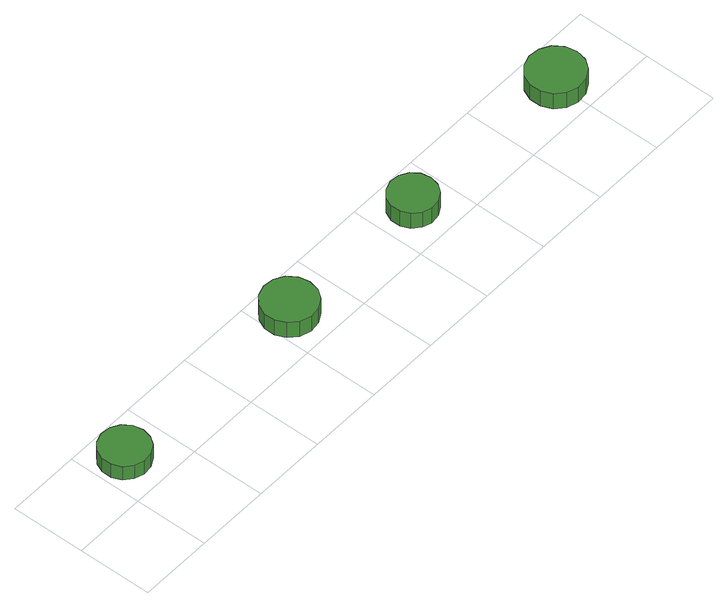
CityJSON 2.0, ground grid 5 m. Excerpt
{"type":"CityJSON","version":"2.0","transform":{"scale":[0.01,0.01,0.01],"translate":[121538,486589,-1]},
"CityObjects":{
"tree1":{"type":"SolitaryVegetationObject","attributes":{"function":"something"},"geometry":[{"type":"MultiSurface","lod":"1","boundaries":[[[0,1,2,3,4,5,6,7,8,9,10,11,12,13,14]],[[15,16,17,18,19,20,21,22,23,24,25,26,27,28,29]],[[0,29,28,1]],[[1,28,27,2]],[[2,27,26,3]],[[3,26,25,4]],[[4,25,24,5]],[[5,24,23,6]],[[6,23,22,7]],[[7,22,21,8]],[[8,21,20,9]],[[9,20,19,10]],[[10,19,18,11]],[[11,18,17,12]],[[12,17,16,13]],[[13,16,15,14]],[[14,15,29,0]]]}]},
"tree2":{"type":"SolitaryVegetationObject","attributes":{"function":"something"},"geometry":[{"type":"MultiSurface","lod":"1","boundaries":[[[30,31,32,33,34,35,36,37,38,39,40,41,42,43,44]],[[45,46,47,48,49,50,51,52,53,54,55,56,57,58,59]],[[30,59,58,31]],[[31,58,57,32]],[[32,57,56,33]],[[33,56,55,34]],[[34,55,54,35]],[[35,54,53,36]],[[36,53,52,37]],[[37,52,51,38]],[[38,51,50,39]],[[39,50,49,40]],[[40,49,48,41]],[[41,48,47,42]],[[42,47,46,43]],[[43,46,45,44]],[[44,45,59,30]]]}]},
"tree3":{"type":"SolitaryVegetationObject","attributes":{"function":"something"},"geometry":[{"type":"MultiSurface","lod":"1","boundaries":[[[60,61,62,63,64,65,66,67,68,69,70,71,72,73,74]],[[75,76,77,78,79,80,81,82,83,84,85,86,87,88,89]],[[60,89,88,61]],[[61,88,87,62]],[[62,87,86,63]],[[63,86,85,64]],[[64,85,84,65]],[[65,84,83,66]],[[66,83,82,67]],[[67,82,81,68]],[[68,81,80,69]],[[69,80,79,70]],[[70,79,78,71]],[[71,78,77,72]],[[72,77,76,73]],[[73,76,75,74]],[[74,75,89,60]]]}]},
"tree4":{"type":"SolitaryVegetationObject","attributes":{"function":"something"},"geometry":[{"type":"MultiSurface","lod":"1","boundaries":[[[90,91,92,93,94,95,96,97,98,99,100,101,102,103,104]],[[105,106,107,108,109,110,111,112,113,114,115,116,117,118,119]],[[90,119,118,91]],[[91,118,117,92]],[[92,117,116,93]],[[93,116,115,94]],[[94,115,114,95]],[[95,114,113,96]],[[96,113,112,97]],[[97,112,111,98]],[[98,111,110,99]],[[99,110,109,100]],[[100,109,108,101]],[[101,108,107,102]],[[102,107,106,103]],[[103,106,105,104]],[[104,105,119,90]]]}]}
},
"vertices":[
[365,270,195],[350,337,195],[311,392,195],[252,426,195],[184,433,195],[120,412,195],[69,366,195],[42,304,195],[42,237,195],[69,175,195],[120,129,195],[184,108,195],[252,115,195],[311,149,195],[350,204,195],[350,204,83],[311,149,83],[252,115,83],[184,108,83],[120,129,83],[69,175,83],[42,237,83],[42,304,83],[69,366,83],[120,412,83],[184,433,83],[252,426,83],[311,392,83],[350,337,83],[365,270,83],
[1839,272,213],[1824,345,213],[1780,406,213],[1715,443,213],[1640,451,213],[1569,428,213],[1513,378,213],[1482,309,213],[1482,234,213],[1513,166,213],[1569,115,213],[1640,92,213],[1715,100,213],[1780,138,213],[1824,198,213],[1824,198,86],[1780,138,86],[1715,100,86],[1640,92,86],[1569,115,86],[1513,166,86],[1482,234,86],[1482,309,86],[1513,378,86],[1569,428,86],[1640,451,86],[1715,443,86],[1780,406,86],[1824,345,86],[1839,272,86],
[2900,264,213],[2887,329,213],[2848,382,213],[2791,415,213],[2725,422,213],[2663,401,213],[2614,357,213],[2587,297,213],[2587,231,213],[2614,171,213],[2663,127,213],[2725,107,213],[2791,114,213],[2848,147,213],[2887,200,213],[2887,200,86],[2848,147,86],[2791,114,86],[2725,107,86],[2663,127,86],[2614,171,86],[2587,231,86],[2587,297,86],[2614,357,86],[2663,401,86],[2725,422,86],[2791,415,86],[2848,382,86],[2887,329,86],[2900,264,86],
[4182,256,214],[4166,332,214],[4120,395,214],[4053,433,214],[3976,442,214],[3902,418,214],[3844,366,214],[3813,295,214],[3813,217,214],[3844,146,214],[3902,94,214],[3976,70,214],[4053,78,214],[4120,117,214],[4166,180,214],[4166,180,87],[4120,117,87],[4053,78,87],[3976,70,87],[3902,94,87],[3844,146,87],[3813,217,87],[3813,295,87],[3844,366,87],[3902,418,87],[3976,442,87],[4053,433,87],[4120,395,87],[4166,332,87],[4182,256,87]
]}
